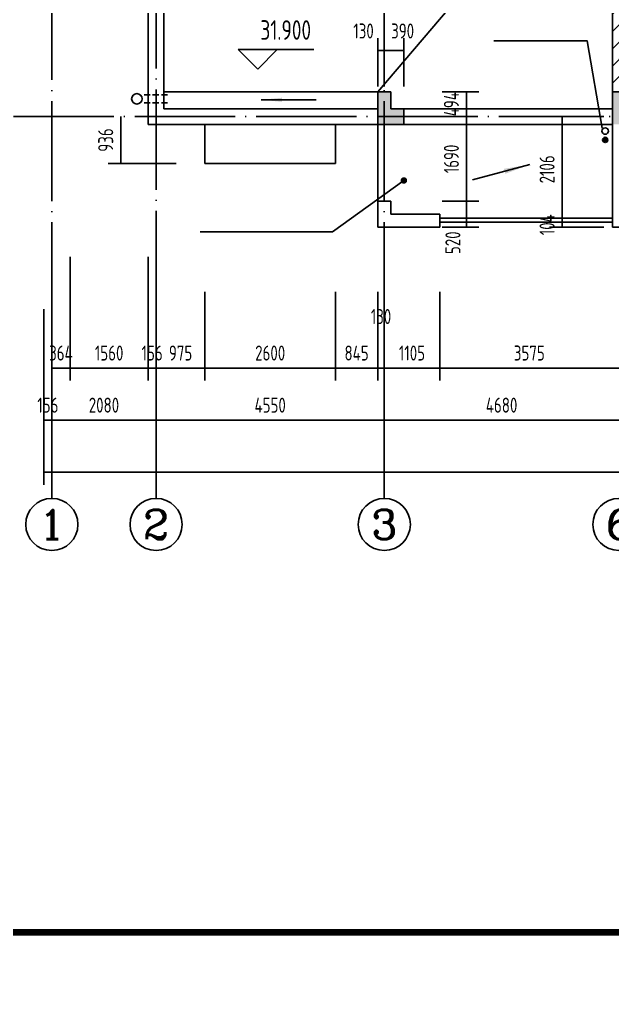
# Model space of a CAD drawing. Extents: x -726032 to 135930, y -151624 to 587044.
# Drawn here: x -615817 to -603994, y 477844 to 497358 of the extents above; entities that cross this region are included whole.
import ezdxf
from ezdxf.enums import TextEntityAlignment as Align

# ---------------------------------------------------------------- set-up
doc = ezdxf.new("R2010")
doc.units = 0
doc.header["$LTSCALE"] = 1000
doc.header["$MEASUREMENT"] = 0
doc.linetypes.add('DASH', pattern=[0.35, 0.25, -0.1])
doc.linetypes.add('DOTE', pattern=[2.42, 2, -0.2, 0.02, -0.2])
doc.layers.get('0').update_dxf_attribs({"linetype": 'CONTINUOUS'})
doc.layers.get('DEFPOINTS').update_dxf_attribs({"color": 1, "linetype": 'CONTINUOUS'})
for name, color, linetype in [('AXIS', 245, 'CONTINUOUS'), ('AXIS_TEXT', 7, 'CONTINUOUS'), ('COLUMN', 170, 'CONTINUOUS'), ('DOTE', 8, 'DOTE'), ('PUB_DIM', 245, 'CONTINUOUS'), ('PUB_TITLE', 1, 'CONTINUOUS'), ('ROOF', 4, 'CONTINUOUS'), ('WALL', 255, 'CONTINUOUS'), ('引线', 213, 'CONTINUOUS'), ('排水', 245, 'CONTINUOUS'), ('雨水管', 20, 'CONTINUOUS')]:
    doc.layers.add(name, color=color, linetype=linetype)
doc.styles.add('COMPLEX', font='COMPLEX')
doc.styles.add('DIM_FONT', font='isocp.shx', dxfattribs={"width": 0.8})
doc.dimstyles.new('AXIS', dxfattribs={"dimtxt": 300, "dimasz": 1, "dimexe": 250, "dimexo": 300, "dimgap": 150, "dimtad": 1, "dimdec": 0, "dimzin": 0, "dimdsep": 46, "dimtxsty": 'DIM_FONT', "dimcen": 0.09, "dimse1": 1, "dimse2": 1, "dimclrt": 142, "dimadec": 0, "dimazin": 0, "dimtfac": 1, "dimtdec": 0, "dimtix": 1, "dimtmove": 2, "dimatfit": 3, "dimfxl": 1, "dimtolj": 1, "dimtzin": 0, "dimarcsym": 0})
doc.dimstyles.new('DIMA', dxfattribs={"dimtxt": 300, "dimasz": 1, "dimexe": 250, "dimexo": 300, "dimgap": 150, "dimtad": 1, "dimdec": 0, "dimzin": 0, "dimdsep": 46, "dimtxsty": 'DIM_FONT', "dimcen": 0.09, "dimse1": 1, "dimclrt": 142, "dimadec": 0, "dimazin": 0, "dimtfac": 1, "dimtdec": 0, "dimtix": 1, "dimtmove": 2, "dimatfit": 3, "dimfxl": 1, "dimtolj": 1, "dimtzin": 0, "dimarcsym": 0})
doc.dimstyles.new('DIMB', dxfattribs={"dimtxt": 300, "dimasz": 1, "dimexe": 250, "dimexo": 300, "dimgap": 150, "dimtad": 1, "dimdec": 0, "dimzin": 0, "dimdsep": 46, "dimtxsty": 'DIM_FONT', "dimcen": 0.09, "dimse2": 1, "dimclrt": 142, "dimadec": 0, "dimazin": 0, "dimtfac": 1, "dimtdec": 0, "dimtix": 1, "dimtmove": 2, "dimatfit": 3, "dimfxl": 1, "dimtolj": 1, "dimtzin": 0, "dimarcsym": 0})
doc.dimstyles.new('DIMN', dxfattribs={"dimtxt": 300, "dimasz": 1, "dimexe": 250, "dimexo": 300, "dimgap": 150, "dimtad": 1, "dimdec": 0, "dimzin": 0, "dimdsep": 46, "dimtxsty": 'DIM_FONT', "dimcen": 0.09, "dimclrt": 142, "dimadec": 0, "dimazin": 0, "dimtfac": 1, "dimtdec": 0, "dimtix": 1, "dimtmove": 2, "dimatfit": 3, "dimfxl": 1, "dimtolj": 1, "dimtzin": 0, "dimarcsym": 0})

# ---------------------------------------------------------------- blocks, each defined once
blk = doc.blocks.new('*D130')
at = {"layer": 'AXIS', "color": 0, "lineweight": -2, "transparency": 16777216}
for p, q in [((-615330, 491580), (-615330, 488073)), ((-546651, 491580), (-546651, 488073)), ((-546652, 488323), (-615329, 488323))]:
    blk.add_line(p, q, dxfattribs=at)
at = {"layer": 'AXIS', "color": 0, "transparency": 16777216}
for points in [[(-615329, 488323), (-615329, 488323), (-615330, 488323)], [(-546652, 488323), (-546652, 488323), (-546651, 488323)]]:
    blk.add_solid(points, dxfattribs=at)
at = {"layer": 'DEFPOINTS', "color": 0, "transparency": 16777216}
for p in [(-615330, 491880), (-546651, 491880), (-615330, 488323)]:
    blk.add_point(p, dxfattribs=at)
at = {"layer": 'AXIS', "color": 142, "transparency": 16777216, "insert": (-580990, 488623), "char_height": 300, "attachment_point": 5, "style": 'DIM_FONT'}
blk.add_mtext('\\A1;68679', dxfattribs=at)
blk = doc.blocks.new('*D3027')
at = {"layer": 'AXIS', "color": 0, "lineweight": -2, "transparency": 16777216}
blk.add_line((-603865, 489363), (-608543, 489363), dxfattribs=at)
at = {"layer": 'AXIS', "color": 0, "transparency": 16777216}
for points in [[(-608543, 489363), (-608543, 489363), (-608544, 489363)], [(-603865, 489363), (-603865, 489363), (-603864, 489363)]]:
    blk.add_solid(points, dxfattribs=at)
at = {"layer": 'DEFPOINTS', "color": 0, "transparency": 16777216}
for p in [(-608544, 491880), (-603864, 491880), (-608544, 489363)]:
    blk.add_point(p, dxfattribs=at)
at = {"layer": 'AXIS', "color": 142, "transparency": 16777216, "insert": (-606204, 489663), "char_height": 300, "attachment_point": 5, "style": 'DIM_FONT'}
blk.add_mtext('\\A1;4680', dxfattribs=at)
blk = doc.blocks.new('*D3507')
at = {"layer": 'DEFPOINTS', "color": 0, "transparency": 16777216}
for p in [(-607439, 492223), (-603864, 492223), (-603864, 490403)]:
    blk.add_point(p, dxfattribs=at)
at = {"layer": 'PUB_DIM', "color": 0, "lineweight": -2, "transparency": 16777216}
for p, q in [((-607439, 491923), (-607439, 490153)), ((-607438, 490403), (-603865, 490403))]:
    blk.add_line(p, q, dxfattribs=at)
at = {"layer": 'PUB_DIM', "color": 0, "transparency": 16777216}
for points in [[(-607438, 490403), (-607438, 490403), (-607439, 490403)], [(-603865, 490403), (-603865, 490403), (-603864, 490403)]]:
    blk.add_solid(points, dxfattribs=at)
at = {"layer": 'PUB_DIM', "color": 142, "transparency": 16777216, "insert": (-605651, 490703), "char_height": 300, "attachment_point": 5, "style": 'DIM_FONT'}
blk.add_mtext('\\A1;3575', dxfattribs=at)
blk = doc.blocks.new('*D284')
at = {"layer": 'DEFPOINTS', "color": 0, "transparency": 16777216}
for p in [(-604997, 495422), (-603864, 495422), (-603864, 493316)]:
    blk.add_point(p, dxfattribs=at)
at = {"layer": 'PUB_DIM', "color": 0, "lineweight": -2, "transparency": 16777216}
for p, q in [((-604164, 495422), (-605247, 495422)), ((-604997, 493317), (-604997, 495421)), ((-604164, 493316), (-605247, 493316))]:
    blk.add_line(p, q, dxfattribs=at)
at = {"layer": 'PUB_DIM', "color": 0, "transparency": 16777216}
for points in [[(-604997, 495421), (-604997, 495421), (-604997, 495422)], [(-604997, 493317), (-604997, 493317), (-604997, 493316)]]:
    blk.add_solid(points, dxfattribs=at)
at = {"layer": 'PUB_DIM', "color": 142, "transparency": 16777216, "insert": (-605297, 494369), "char_height": 300, "attachment_point": 5, "rotation": 90, "style": 'DIM_FONT'}
blk.add_mtext('\\A1;2106', dxfattribs=at)
blk = doc.blocks.new('*D285')
at = {"layer": 'DEFPOINTS', "color": 0, "transparency": 16777216}
for p in [(-604997, 493316), (-603864, 493316), (-603864, 493212)]:
    blk.add_point(p, dxfattribs=at)
at = {"layer": 'PUB_DIM', "color": 0, "lineweight": -2, "transparency": 16777216}
for p, q in [((-604164, 493316), (-605247, 493316)), ((-604164, 493212), (-605247, 493212)), ((-604997, 493317), (-604997, 493318)), ((-604997, 493212), (-604997, 493316)), ((-604997, 493211), (-604997, 493210))]:
    blk.add_line(p, q, dxfattribs=at)
at = {"layer": 'PUB_DIM', "color": 0, "transparency": 16777216}
for points in [[(-604997, 493317), (-604997, 493317), (-604997, 493316)], [(-604997, 493211), (-604997, 493211), (-604997, 493212)]]:
    blk.add_solid(points, dxfattribs=at)
at = {"layer": 'PUB_DIM', "color": 142, "transparency": 16777216, "insert": (-605297, 493264), "char_height": 300, "attachment_point": 5, "rotation": 90, "style": 'DIM_FONT'}
blk.add_mtext('\\A1;104', dxfattribs=at)
blk = doc.blocks.new('*D287')
at = {"layer": 'AXIS', "color": 0, "lineweight": -2, "transparency": 16777216}
for p, q in [((-615174, 491580), (-615174, 489113)), ((-613094, 491580), (-613094, 489113)), ((-613095, 489363), (-615173, 489363))]:
    blk.add_line(p, q, dxfattribs=at)
at = {"layer": 'AXIS', "color": 0, "transparency": 16777216}
for points in [[(-615173, 489363), (-615173, 489363), (-615174, 489363)], [(-613095, 489363), (-613095, 489363), (-613094, 489363)]]:
    blk.add_solid(points, dxfattribs=at)
at = {"layer": 'DEFPOINTS', "color": 0, "transparency": 16777216}
for p in [(-615174, 491880), (-613094, 491880), (-615174, 489363)]:
    blk.add_point(p, dxfattribs=at)
at = {"layer": 'AXIS', "color": 142, "transparency": 16777216, "insert": (-614134, 489663), "char_height": 300, "attachment_point": 5, "style": 'DIM_FONT'}
blk.add_mtext('\\A1;2080', dxfattribs=at)
blk = doc.blocks.new('*D288')
at = {"layer": 'AXIS', "color": 0, "lineweight": -2, "transparency": 16777216}
for p, q in [((-615330, 491580), (-615330, 489113)), ((-615174, 491580), (-615174, 489113)), ((-615331, 489363), (-615332, 489363)), ((-615174, 489363), (-615330, 489363)), ((-615173, 489363), (-615172, 489363))]:
    blk.add_line(p, q, dxfattribs=at)
at = {"layer": 'AXIS', "color": 0, "transparency": 16777216}
for points in [[(-615331, 489363), (-615331, 489363), (-615330, 489363)], [(-615173, 489363), (-615173, 489363), (-615174, 489363)]]:
    blk.add_solid(points, dxfattribs=at)
at = {"layer": 'DEFPOINTS', "color": 0, "transparency": 16777216}
for p in [(-615330, 491880), (-615174, 491880), (-615330, 489363)]:
    blk.add_point(p, dxfattribs=at)
at = {"layer": 'AXIS', "color": 142, "transparency": 16777216, "insert": (-615252, 489663), "char_height": 300, "attachment_point": 5, "style": 'DIM_FONT'}
blk.add_mtext('\\A1;156', dxfattribs=at)
blk = doc.blocks.new('*D3030')
at = {"layer": 'AXIS', "color": 0, "lineweight": -2, "transparency": 16777216}
blk.add_line((-608545, 489363), (-613093, 489363), dxfattribs=at)
at = {"layer": 'AXIS', "color": 0, "transparency": 16777216}
for points in [[(-613093, 489363), (-613093, 489363), (-613094, 489363)], [(-608545, 489363), (-608545, 489363), (-608544, 489363)]]:
    blk.add_solid(points, dxfattribs=at)
at = {"layer": 'DEFPOINTS', "color": 0, "transparency": 16777216}
for p in [(-613094, 491880), (-608544, 491880), (-613094, 489363)]:
    blk.add_point(p, dxfattribs=at)
at = {"layer": 'AXIS', "color": 142, "transparency": 16777216, "insert": (-610819, 489663), "char_height": 300, "attachment_point": 5, "style": 'DIM_FONT'}
blk.add_mtext('\\A1;4550', dxfattribs=at)
blk = doc.blocks.new('_AXISO')
blk.add_circle((0, 0), 0.5)
at = {"layer": 'AXIS_TEXT', "style": 'COMPLEX', "width": 1.041667}
blk.add_attdef('A', text='', height=0.56, dxfattribs=at).set_placement((-0.25, -0.28), (0.25, -0.28), align=Align.FIT)
blk = doc.blocks.new('*D299')
at = {"layer": 'DEFPOINTS', "color": 0, "transparency": 16777216}
for p in [(-607688, 493732), (-607688, 493212), (-606905, 493212)]:
    blk.add_point(p, dxfattribs=at)
at = {"layer": 'PUB_DIM', "color": 0, "lineweight": -2, "transparency": 16777216}
for p, q in [((-607388, 493732), (-606655, 493732)), ((-606905, 493731), (-606905, 493213)), ((-607388, 493212), (-606655, 493212))]:
    blk.add_line(p, q, dxfattribs=at)
at = {"layer": 'PUB_DIM', "color": 0, "transparency": 16777216}
for points in [[(-606905, 493731), (-606905, 493731), (-606905, 493732)], [(-606905, 493213), (-606905, 493213), (-606905, 493212)]]:
    blk.add_solid(points, dxfattribs=at)
at = {"layer": 'PUB_DIM', "color": 142, "transparency": 16777216, "insert": (-607175, 492904), "char_height": 300, "attachment_point": 5, "rotation": 90, "style": 'DIM_FONT'}
blk.add_mtext('\\A1;520', dxfattribs=at)
blk = doc.blocks.new('*D3510')
at = {"layer": 'DEFPOINTS', "color": 0, "transparency": 16777216}
for p in [(-607688, 495916), (-607688, 495422), (-606905, 495422)]:
    blk.add_point(p, dxfattribs=at)
at = {"layer": 'PUB_DIM', "color": 0, "lineweight": -2, "transparency": 16777216}
for p, q in [((-607388, 495916), (-606655, 495916)), ((-606905, 495917), (-606905, 495918)), ((-606905, 495916), (-606905, 495422)), ((-606905, 495421), (-606905, 495420))]:
    blk.add_line(p, q, dxfattribs=at)
at = {"layer": 'PUB_DIM', "color": 0, "transparency": 16777216}
for points in [[(-606905, 495917), (-606905, 495917), (-606905, 495916)], [(-606905, 495421), (-606905, 495421), (-606905, 495422)]]:
    blk.add_solid(points, dxfattribs=at)
at = {"layer": 'PUB_DIM', "color": 142, "transparency": 16777216, "insert": (-607205, 495669), "char_height": 300, "attachment_point": 5, "rotation": 90, "style": 'DIM_FONT'}
blk.add_mtext('\\A1;494', dxfattribs=at)
blk = doc.blocks.new('*D1613')
at = {"layer": 'DEFPOINTS', "color": 0, "transparency": 16777216}
for p in [(-607688, 495422), (-607688, 493732), (-606905, 493732)]:
    blk.add_point(p, dxfattribs=at)
at = {"layer": 'PUB_DIM', "color": 0, "lineweight": -2, "transparency": 16777216}
for p, q in [((-606905, 495421), (-606905, 493733)), ((-607388, 493732), (-606655, 493732))]:
    blk.add_line(p, q, dxfattribs=at)
at = {"layer": 'PUB_DIM', "color": 0, "transparency": 16777216}
for points in [[(-606905, 495421), (-606905, 495421), (-606905, 495422)], [(-606905, 493733), (-606905, 493733), (-606905, 493732)]]:
    blk.add_solid(points, dxfattribs=at)
at = {"layer": 'PUB_DIM', "color": 142, "transparency": 16777216, "insert": (-607205, 494577), "char_height": 300, "attachment_point": 5, "rotation": 90, "style": 'DIM_FONT'}
blk.add_mtext('\\A1;1690', dxfattribs=at)
blk = doc.blocks.new('*D3511')
at = {"layer": 'DEFPOINTS', "color": 0, "transparency": 16777216}
for p in [(-608674, 492223), (-608544, 492223), (-608544, 490403)]:
    blk.add_point(p, dxfattribs=at)
at = {"layer": 'PUB_DIM', "color": 0, "lineweight": -2, "transparency": 16777216}
for p, q in [((-608674, 491923), (-608674, 490153)), ((-608675, 490403), (-608676, 490403)), ((-608674, 490403), (-608544, 490403)), ((-608543, 490403), (-608542, 490403))]:
    blk.add_line(p, q, dxfattribs=at)
at = {"layer": 'PUB_DIM', "color": 0, "transparency": 16777216}
for points in [[(-608675, 490403), (-608675, 490403), (-608674, 490403)], [(-608543, 490403), (-608543, 490403), (-608544, 490403)]]:
    blk.add_solid(points, dxfattribs=at)
at = {"layer": 'PUB_DIM', "color": 142, "transparency": 16777216, "insert": (-608609, 491431), "char_height": 300, "attachment_point": 5, "style": 'DIM_FONT'}
blk.add_mtext('\\A1;130', dxfattribs=at)
blk = doc.blocks.new('*D1614')
at = {"layer": 'DEFPOINTS', "color": 0, "transparency": 16777216}
for p in [(-608544, 492223), (-607439, 492223), (-607439, 490403)]:
    blk.add_point(p, dxfattribs=at)
at = {"layer": 'PUB_DIM', "color": 0, "lineweight": -2, "transparency": 16777216}
for p, q in [((-607439, 491923), (-607439, 490153)), ((-608543, 490403), (-607440, 490403))]:
    blk.add_line(p, q, dxfattribs=at)
at = {"layer": 'PUB_DIM', "color": 0, "transparency": 16777216}
for points in [[(-608543, 490403), (-608543, 490403), (-608544, 490403)], [(-607440, 490403), (-607440, 490403), (-607439, 490403)]]:
    blk.add_solid(points, dxfattribs=at)
at = {"layer": 'PUB_DIM', "color": 142, "transparency": 16777216, "insert": (-607991, 490703), "char_height": 300, "attachment_point": 5, "style": 'DIM_FONT'}
blk.add_mtext('\\A1;1105', dxfattribs=at)
blk = doc.blocks.new('*D300')
at = {"layer": 'DEFPOINTS', "color": 0, "transparency": 16777216}
for p in [(-608544, 496740), (-608544, 495722), (-608154, 495722)]:
    blk.add_point(p, dxfattribs=at)
at = {"layer": 'PUB_DIM', "color": 0, "lineweight": -2, "transparency": 16777216}
for p, q in [((-608544, 496022), (-608544, 496990)), ((-608154, 496022), (-608154, 496990)), ((-608155, 496740), (-608543, 496740))]:
    blk.add_line(p, q, dxfattribs=at)
at = {"layer": 'PUB_DIM', "color": 0, "transparency": 16777216}
for points in [[(-608543, 496740), (-608543, 496740), (-608544, 496740)], [(-608155, 496740), (-608155, 496740), (-608154, 496740)]]:
    blk.add_solid(points, dxfattribs=at)
at = {"layer": 'PUB_DIM', "color": 142, "transparency": 16777216, "insert": (-608178, 497130), "char_height": 300, "attachment_point": 5, "style": 'DIM_FONT'}
blk.add_mtext('\\A1;390', dxfattribs=at)
blk = doc.blocks.new('*D301')
at = {"layer": 'DEFPOINTS', "color": 0, "transparency": 16777216}
for p in [(-612119, 492223), (-609519, 492223), (-609519, 490403)]:
    blk.add_point(p, dxfattribs=at)
at = {"layer": 'PUB_DIM', "color": 0, "lineweight": -2, "transparency": 16777216}
for p, q in [((-612119, 491923), (-612119, 490153)), ((-609519, 491923), (-609519, 490153)), ((-612118, 490403), (-609520, 490403))]:
    blk.add_line(p, q, dxfattribs=at)
at = {"layer": 'PUB_DIM', "color": 0, "transparency": 16777216}
for points in [[(-612118, 490403), (-612118, 490403), (-612119, 490403)], [(-609520, 490403), (-609520, 490403), (-609519, 490403)]]:
    blk.add_solid(points, dxfattribs=at)
at = {"layer": 'PUB_DIM', "color": 142, "transparency": 16777216, "insert": (-610819, 490703), "char_height": 300, "attachment_point": 5, "style": 'DIM_FONT'}
blk.add_mtext('\\A1;2600', dxfattribs=at)
blk = doc.blocks.new('*D1618')
at = {"layer": 'DEFPOINTS', "color": 0, "transparency": 16777216}
for p in [(-613250, 492920), (-613094, 492920), (-613250, 490403)]:
    blk.add_point(p, dxfattribs=at)
at = {"layer": 'PUB_DIM', "color": 0, "lineweight": -2, "transparency": 16777216}
for p, q in [((-613250, 492620), (-613250, 490153)), ((-613251, 490403), (-613252, 490403)), ((-613094, 490403), (-613250, 490403)), ((-613093, 490403), (-613092, 490403))]:
    blk.add_line(p, q, dxfattribs=at)
at = {"layer": 'PUB_DIM', "color": 0, "transparency": 16777216}
for points in [[(-613251, 490403), (-613251, 490403), (-613250, 490403)], [(-613093, 490403), (-613093, 490403), (-613094, 490403)]]:
    blk.add_solid(points, dxfattribs=at)
at = {"layer": 'PUB_DIM', "color": 142, "transparency": 16777216, "insert": (-613172, 490703), "char_height": 300, "attachment_point": 5, "style": 'DIM_FONT'}
blk.add_mtext('\\A1;156', dxfattribs=at)
blk = doc.blocks.new('*D304')
at = {"layer": 'DEFPOINTS', "color": 0, "transparency": 16777216}
for p in [(-614810, 492920), (-613250, 492920), (-614810, 490403)]:
    blk.add_point(p, dxfattribs=at)
at = {"layer": 'PUB_DIM', "color": 0, "lineweight": -2, "transparency": 16777216}
for p, q in [((-614810, 492620), (-614810, 490153)), ((-613250, 492620), (-613250, 490153)), ((-613251, 490403), (-614809, 490403))]:
    blk.add_line(p, q, dxfattribs=at)
at = {"layer": 'PUB_DIM', "color": 0, "transparency": 16777216}
for points in [[(-614809, 490403), (-614809, 490403), (-614810, 490403)], [(-613251, 490403), (-613251, 490403), (-613250, 490403)]]:
    blk.add_solid(points, dxfattribs=at)
at = {"layer": 'PUB_DIM', "color": 142, "transparency": 16777216, "insert": (-614030, 490703), "char_height": 300, "attachment_point": 5, "style": 'DIM_FONT'}
blk.add_mtext('\\A1;1560', dxfattribs=at)
blk = doc.blocks.new('*D305')
at = {"layer": 'DEFPOINTS', "color": 0, "transparency": 16777216}
for p in [(-615174, 492920), (-614810, 492920), (-615174, 490403)]:
    blk.add_point(p, dxfattribs=at)
at = {"layer": 'PUB_DIM', "color": 0, "lineweight": -2, "transparency": 16777216}
for p, q in [((-615174, 492620), (-615174, 490153)), ((-614810, 492620), (-614810, 490153)), ((-615175, 490403), (-615176, 490403)), ((-614810, 490403), (-615174, 490403)), ((-614809, 490403), (-614808, 490403))]:
    blk.add_line(p, q, dxfattribs=at)
at = {"layer": 'PUB_DIM', "color": 0, "transparency": 16777216}
for points in [[(-615175, 490403), (-615175, 490403), (-615174, 490403)], [(-614809, 490403), (-614809, 490403), (-614810, 490403)]]:
    blk.add_solid(points, dxfattribs=at)
at = {"layer": 'PUB_DIM', "color": 142, "transparency": 16777216, "insert": (-614992, 490703), "char_height": 300, "attachment_point": 5, "style": 'DIM_FONT'}
blk.add_mtext('\\A1;364', dxfattribs=at)
blk = doc.blocks.new('*D307')
at = {"layer": 'DEFPOINTS', "color": 0, "transparency": 16777216}
for p in [(-613094, 492223), (-612119, 492223), (-612119, 490403)]:
    blk.add_point(p, dxfattribs=at)
at = {"layer": 'PUB_DIM', "color": 0, "lineweight": -2, "transparency": 16777216}
for p, q in [((-613094, 491923), (-613094, 490153)), ((-612119, 491923), (-612119, 490153)), ((-613093, 490403), (-612120, 490403))]:
    blk.add_line(p, q, dxfattribs=at)
at = {"layer": 'PUB_DIM', "color": 0, "transparency": 16777216}
for points in [[(-613093, 490403), (-613093, 490403), (-613094, 490403)], [(-612120, 490403), (-612120, 490403), (-612119, 490403)]]:
    blk.add_solid(points, dxfattribs=at)
at = {"layer": 'PUB_DIM', "color": 142, "transparency": 16777216, "insert": (-612606, 490703), "char_height": 300, "attachment_point": 5, "style": 'DIM_FONT'}
blk.add_mtext('\\A1;975', dxfattribs=at)
blk = doc.blocks.new('*D3513')
at = {"layer": 'DEFPOINTS', "color": 0, "transparency": 16777216}
for p in [(-613799, 495422), (-612391, 495422), (-612391, 494486)]:
    blk.add_point(p, dxfattribs=at)
at = {"layer": 'PUB_DIM', "color": 0, "lineweight": -2, "transparency": 16777216}
for p, q in [((-613799, 494487), (-613799, 495421)), ((-612691, 494486), (-614049, 494486))]:
    blk.add_line(p, q, dxfattribs=at)
at = {"layer": 'PUB_DIM', "color": 0, "transparency": 16777216}
for points in [[(-613799, 495421), (-613798, 495421), (-613799, 495422)], [(-613799, 494487), (-613798, 494487), (-613799, 494486)]]:
    blk.add_solid(points, dxfattribs=at)
at = {"layer": 'PUB_DIM', "color": 142, "transparency": 16777216, "insert": (-614099, 494954), "char_height": 300, "attachment_point": 5, "rotation": 90, "style": 'DIM_FONT'}
blk.add_mtext('\\A1;936', dxfattribs=at)
blk = doc.blocks.new('*D309')
at = {"layer": 'DEFPOINTS', "color": 0, "transparency": 16777216}
for p in [(-609519, 492223), (-608674, 492223), (-608674, 490403)]:
    blk.add_point(p, dxfattribs=at)
at = {"layer": 'PUB_DIM', "color": 0, "lineweight": -2, "transparency": 16777216}
for p, q in [((-609519, 491923), (-609519, 490153)), ((-608674, 491923), (-608674, 490153)), ((-609518, 490403), (-608675, 490403))]:
    blk.add_line(p, q, dxfattribs=at)
at = {"layer": 'PUB_DIM', "color": 0, "transparency": 16777216}
for points in [[(-609518, 490403), (-609518, 490403), (-609519, 490403)], [(-608675, 490403), (-608675, 490403), (-608674, 490403)]]:
    blk.add_solid(points, dxfattribs=at)
at = {"layer": 'PUB_DIM', "color": 142, "transparency": 16777216, "insert": (-609096, 490703), "char_height": 300, "attachment_point": 5, "style": 'DIM_FONT'}
blk.add_mtext('\\A1;845', dxfattribs=at)
blk = doc.blocks.new('*D310')
at = {"layer": 'DEFPOINTS', "color": 0, "transparency": 16777216}
for p in [(-608674, 496740), (-608674, 495722), (-608544, 495722)]:
    blk.add_point(p, dxfattribs=at)
at = {"layer": 'PUB_DIM', "color": 0, "lineweight": -2, "transparency": 16777216}
for p, q in [((-608674, 496022), (-608674, 496990)), ((-608544, 496022), (-608544, 496990)), ((-608675, 496740), (-608676, 496740)), ((-608544, 496740), (-608674, 496740)), ((-608543, 496740), (-608542, 496740))]:
    blk.add_line(p, q, dxfattribs=at)
at = {"layer": 'PUB_DIM', "color": 0, "transparency": 16777216}
for points in [[(-608675, 496740), (-608675, 496740), (-608674, 496740)], [(-608543, 496740), (-608543, 496740), (-608544, 496740)]]:
    blk.add_solid(points, dxfattribs=at)
at = {"layer": 'PUB_DIM', "color": 142, "transparency": 16777216, "insert": (-608957, 497130), "char_height": 300, "attachment_point": 5, "style": 'DIM_FONT'}
blk.add_mtext('\\A1;130', dxfattribs=at)
blk = doc.blocks.new('_ARROW')
blk.add_solid([(0, 0), (-1, 0.1), (-1, -0.1)])

msp = doc.modelspace()

# ---------------------------------------------------------------- hatches: boundary and pattern name
at = {"layer": 'ROOF'}
h = msp.add_hatch(dxfattribs=at)
h.set_pattern_fill('ANSI31', color=256, scale=1950, style=0)
h.set_pattern_definition([(45, (-475797.4, 346442.75), (-172.35728, 172.35728), [])])
h.paths.add_polyline_path([(-603993.9, 495916.4), (-603733.9, 495916.4), (-603733.9, 496471.1, -0.4142136), (-603766.5, 496503.8, -0.4142136), (-603733.9, 496536.4), (-603733.9, 501402.4), (-603993.9, 501402.4)])
at = {"layer": '雨水管'}
h = msp.add_hatch(dxfattribs=at)
h.set_pattern_fill('ANSI31', color=256, scale=130, style=0)
h.set_pattern_definition([(45, (-1124893.375, 836987.842), (-11.4904852, 11.4904852), [])])
h.paths.add_polyline_path([(-604189.6, 494956.1, 1), (-604085.6, 494956.1, 1)])

# ---------------------------------------------------------------- linework, layer by layer
at = {"layer": 'AXIS'}
for p, q in [((-615173.9, 487802.9), (-615173.9, 491880.4)), ((-613093.9, 487802.9), (-613093.9, 491880.4)), ((-608543.9, 487802.9), (-608543.9, 491880.4))]:
    msp.add_line(p, q, dxfattribs=at)
at = {"layer": 'COLUMN'}
for points in [[(-608673.9, 495916.4), (-608673.9, 495266.4), (-608413.9, 495916.4), (-608413.9, 495578.4)], [(-603993.9, 495916.4), (-603993.9, 495266.4), (-603733.9, 495916.4), (-603733.9, 495266.4)], [(-608673.9, 495266.4), (-608413.9, 495578.4), (-608153.9, 495266.4), (-608153.9, 495578.4)]]:
    msp.add_solid(points, dxfattribs=at)
at = {"layer": 'DOTE'}
for p, q in [((-615173.9, 522352), (-615173.9, 491880.4)), ((-608543.9, 522352), (-608543.9, 491880.4)), ((-613093.9, 503222.4), (-613093.9, 491880.4)), ((-615939.2, 495422.4), (-545333.8, 495422.4))]:
    msp.add_line(p, q, dxfattribs=at)
at = {"layer": 'PUB_DIM'}
for p, q in [((-611066.9, 496370.3), (-611456.9, 496760.3)), ((-609950.3, 496760.3), (-611456.9, 496760.3)), ((-610676.9, 496760.3), (-611066.9, 496370.3))]:
    msp.add_line(p, q, dxfattribs=at)
at = {"layer": 'PUB_TITLE'}
for points, const_width in [([(-629442.4, 477843.9), (-532852.4, 477843.9), (-532852.4, 532443.9), (-629442.4, 532443.9)], 0.234), ([(-626842.4, 479143.9), (-534152.4, 479143.9), (-534152.4, 531143.9), (-626842.4, 531143.9)], 130)]:
    msp.add_lwpolyline(points, close=True, dxfattribs=dict(at, const_width=const_width))
at = {"layer": 'ROOF'}
for p, q in [((-613249.9, 495266.4), (-613249.9, 502832.4)), ((-612937.9, 495578.4), (-612937.9, 502832.4)), ((-603993.9, 495916.4), (-603993.9, 501402.4)), ((-608673.9, 495578.4), (-612937.9, 495578.4)), ((-603993.9, 495578.4), (-608153.9, 495578.4)), ((-608673.9, 495266.4), (-613249.9, 495266.4)), ((-608673.9, 493732.2), (-608673.9, 495266.4)), ((-608543.9, 493732.2), (-608543.9, 495266.4)), ((-603993.9, 495266.4), (-608153.9, 495266.4))]:
    msp.add_line(p, q, dxfattribs=at)
for points in [[(-612118.9, 495266.4), (-612118.9, 494486.4), (-609518.9, 494486.4), (-609518.9, 495266.4)], [(-607438.9, 493394.2), (-603993.9, 493394.2)], [(-607438.9, 493316.2), (-603993.9, 493316.2)]]:
    msp.add_lwpolyline(points, dxfattribs=at)
at = {"layer": 'WALL', "color": 255}
for p, q in [((-608673.9, 495266.4), (-608673.9, 495916.4)), ((-608413.9, 495916.4), (-608673.9, 495916.4)), ((-608413.9, 495578.4), (-608413.9, 495916.4)), ((-608153.9, 495578.4), (-608413.9, 495578.4)), ((-608153.9, 495578.4), (-608153.9, 495266.4)), ((-608153.9, 495266.4), (-608673.9, 495266.4)), ((-608673.9, 493732.2), (-608673.9, 493212.2)), ((-608413.9, 493472.2), (-608413.9, 493732.2)), ((-607438.9, 493472.2), (-608413.9, 493472.2)), ((-607438.9, 493212.2), (-607438.9, 493472.2)), ((-608673.9, 493212.2), (-607438.9, 493212.2))]:
    msp.add_line(p, q, dxfattribs=at)
at = {"layer": 'WALL'}
for p, q in [((-603993.9, 493212.4), (-603993.9, 495916.4)), ((-603993.9, 495916.4), (-603733.9, 495916.4)), ((-603733.9, 493212.4), (-603993.9, 493212.4))]:
    msp.add_line(p, q, dxfattribs=at)
at = {"layer": 'WALL', "color": 0}
msp.add_line((-608413.9, 493732.2), (-608673.9, 493732.2), dxfattribs=at)
at = {"layer": '引线'}
for points in [[(-604200.1, 495190.5), (-604497.9, 496934), (-606359.8, 496934)], [(-608152.2, 494146.9), (-609575.9, 493121.8), (-612213.6, 493121.8)]]:
    msp.add_lwpolyline(points, dxfattribs=at)
at = {"layer": '引线', "const_width": 64.7}
msp.add_lwpolyline([(-608184.9, 494146.9, 1), (-608119.6, 494146.9, 1)], format="xyb", close=True, dxfattribs=at)
at = {"layer": '排水'}
for q in [(-603993.9, 501402.4), (-612937.9, 495916.4)]:
    msp.add_line((-608673.9, 495916.4), q, dxfattribs=at)
for points in [[(-610996.4, 495756.9), (-609904.8, 495756.9)], [(-605641.6, 494462.8), (-606783.6, 494160.8)]]:
    msp.add_lwpolyline(points, dxfattribs=at)
at = {"layer": '雨水管', "linetype": 'DASH', "ltscale": 0.5}
for p, q in [((-612863.4, 495854), (-613334.6, 495854)), ((-612863.4, 495698), (-613334.6, 495698))]:
    msp.add_line(p, q, dxfattribs=at)
at = {"layer": '雨水管'}
for centre, radius in [((-613477.5, 495776), 104), ((-604137.6, 495133.7), 65), ((-604137.6, 494956.1), 52)]:
    msp.add_circle(centre, radius, dxfattribs=at)

# ---------------------------------------------------------------- block references
at = {"layer": 'AXIS'}
ref = msp.add_blockref('_AXISO', (-615173.9, 487282.9), dxfattribs=dict(at, xscale=1040, yscale=1040, zscale=1040))
ref.add_attrib('A', '1', dxfattribs={"layer": 'AXIS_TEXT', "height": 582.4, "style": 'COMPLEX', "width": 2.083333}).set_placement((-615433.9, 486991.7), (-614913.9, 486991.7), align=Align.FIT)
ref = msp.add_blockref('_AXISO', (-613093.9, 487282.9), dxfattribs=dict(at, xscale=1040, yscale=1040, zscale=1040))
ref.add_attrib('A', '2', dxfattribs={"layer": 'AXIS_TEXT', "height": 582.4, "style": 'COMPLEX', "width": 1.339286}).set_placement((-613353.9, 486991.7), (-612833.9, 486991.7), align=Align.FIT)
ref = msp.add_blockref('_AXISO', (-608543.9, 487282.9), dxfattribs=dict(at, xscale=1040, yscale=1040, zscale=1040))
ref.add_attrib('A', '3', dxfattribs={"layer": 'AXIS_TEXT', "height": 582.4, "style": 'COMPLEX', "width": 1.339286}).set_placement((-608803.9, 486991.7), (-608283.9, 486991.7), align=Align.FIT)
ref = msp.add_blockref('_AXISO', (-603863.9, 487282.9), dxfattribs=dict(at, xscale=1040, yscale=1040, zscale=1040))
ref.add_attrib('A', '6', dxfattribs={"layer": 'AXIS_TEXT', "height": 582.4, "style": 'COMPLEX', "width": 1.339286}).set_placement((-604123.9, 486991.7), (-603603.9, 486991.7), align=Align.FIT)
at = {"layer": '排水'}
for p, xscale, yscale, zscale, rotation in [((-610996.4, 495756.9), 416, 416, 416, 180), ((-605641.6, 494462.8), 519.9999999999976, 519.9999999999976, 519.9999999999976, 14.8153817559993)]:
    msp.add_blockref('_ARROW', p, dxfattribs=dict(at, xscale=xscale, yscale=yscale, zscale=zscale, rotation=rotation))

# ---------------------------------------------------------------- texts
at = {"layer": 'PUB_DIM', "style": 'DIM_FONT', "width": 0.8}
msp.add_text('31.900', height=390, dxfattribs=at).set_placement((-610508.6, 497150.3), align=Align.MIDDLE)

# ---------------------------------------------------------------- dimensions: what is measured, and where the dimension line sits
at = {"layer": 'AXIS'}
for base, p1, p2, dimstyle, picture, middle in [((-615329.9, 489362.9), (-615173.9, 491880.4), (-615329.9, 491880.4), 'DIMN', '*D288', (-615251.9, 489662.9)), ((-615173.9, 489362.9), (-613093.9, 491880.4), (-615173.9, 491880.4), 'DIMN', '*D287', (-614133.9, 489663)), ((-613093.9, 489362.9), (-608543.9, 491880.4), (-613093.9, 491880.4), 'AXIS', '*D3030', (-610818.9, 489662.9)), ((-608543.9, 489362.9), (-603863.9, 491880.4), (-608543.9, 491880.4), 'AXIS', '*D3027', (-606203.9, 489662.9))]:
    dim = msp.add_linear_dim(base=base, p1=p1, p2=p2, dimstyle=dimstyle, dxfattribs=at)
    dim.commit()
    dim.dimension.update_dxf_attribs({"geometry": picture, "text_midpoint": middle})
dim = msp.add_aligned_dim(p1=(-546650.9, 491880.4), p2=(-615329.9, 491880.4), distance=3557.4, dimstyle='DIMN', dxfattribs=at)
dim.commit()
dim.dimension.update_dxf_attribs({"geometry": '*D130', "text_midpoint": (-580990.4, 488622.9)})
at = {"layer": 'PUB_DIM'}
for base, p1, p2, dimstyle, picture, middle in [((-608673.9, 496740.1), (-608543.9, 495721.6), (-608673.9, 495721.6), 'DIMN', '*D310', (-608956.9, 497130.1)), ((-608543.9, 496740.1), (-608153.9, 495721.6), (-608543.9, 495721.6), 'DIMN', '*D300', (-608178.4, 497130.1)), ((-608543.9, 490402.9), (-608673.9, 492223.4), (-608543.9, 492223.4), 'DIMB', '*D3511', (-608608.9, 491431))]:
    dim = msp.add_linear_dim(base=base, p1=p1, p2=p2, dimstyle=dimstyle, dxfattribs=at)
    dim.commit()
    dim.dimension.update_dxf_attribs({"geometry": picture, "text_midpoint": middle, "dimtype": 160})
for base, p1, p2, dimstyle, picture, middle in [((-606905.3, 495422.4), (-607687.8, 495916.4), (-607687.8, 495422.4), 'DIMB', '*D3510', (-607205.3, 495669.4)), ((-613798.6, 495422.4), (-612391.3, 494486.4), (-612391.3, 495422.4), 'DIMB', '*D3513', (-614098.6, 494954.4)), ((-606905.3, 493732.2), (-607687.8, 495422.4), (-607687.8, 493732.2), 'DIMA', '*D1613', (-607205.3, 494577.3)), ((-604997.3, 495422.4), (-603863.9, 493316.2), (-603863.9, 495422.4), 'DIMN', '*D284', (-605297.3, 494369.3)), ((-604997.3, 493316.2), (-603863.9, 493212.4), (-603863.9, 493316.2), 'DIMN', '*D285', (-605297.3, 493264.3))]:
    dim = msp.add_linear_dim(base=base, p1=p1, p2=p2, angle=90, dimstyle=dimstyle, dxfattribs=at)
    dim.commit()
    dim.dimension.update_dxf_attribs({"geometry": picture, "text_midpoint": middle})
dim = msp.add_linear_dim(base=(-606905.3, 493212.2), p1=(-607687.8, 493732.2), p2=(-607687.8, 493212.2), angle=90, dimstyle='DIMN', dxfattribs=at)
dim.commit()
dim.dimension.update_dxf_attribs({"geometry": '*D299', "text_midpoint": (-607174.6, 492903.9), "dimtype": 160})
for base, p1, p2, dimstyle, picture, middle in [((-615173.9, 490402.9), (-614809.9, 492920.4), (-615173.9, 492920.4), 'DIMN', '*D305', (-614991.9, 490702.9)), ((-614809.9, 490402.9), (-613249.9, 492920.4), (-614809.9, 492920.4), 'DIMN', '*D304', (-614029.9, 490702.9)), ((-613249.9, 490402.9), (-613093.9, 492920.4), (-613249.9, 492920.4), 'DIMA', '*D1618', (-613171.9, 490702.9)), ((-612118.9, 490402.9), (-613093.9, 492223.4), (-612118.9, 492223.4), 'DIMN', '*D307', (-612606.4, 490702.9)), ((-609518.9, 490402.9), (-612118.9, 492223.4), (-609518.9, 492223.4), 'DIMN', '*D301', (-610818.9, 490703)), ((-608673.9, 490402.9), (-609518.9, 492223.4), (-608673.9, 492223.4), 'DIMN', '*D309', (-609096.4, 490702.9)), ((-607438.9, 490402.9), (-608543.9, 492223.4), (-607438.9, 492223.4), 'DIMA', '*D1614', (-607991.4, 490702.9)), ((-603863.9, 490402.9), (-607438.9, 492223.4), (-603863.9, 492223.4), 'DIMB', '*D3507', (-605651.4, 490702.9))]:
    dim = msp.add_linear_dim(base=base, p1=p1, p2=p2, dimstyle=dimstyle, dxfattribs=at)
    dim.commit()
    dim.dimension.update_dxf_attribs({"geometry": picture, "text_midpoint": middle})

doc.saveas('drawing.dxf')
